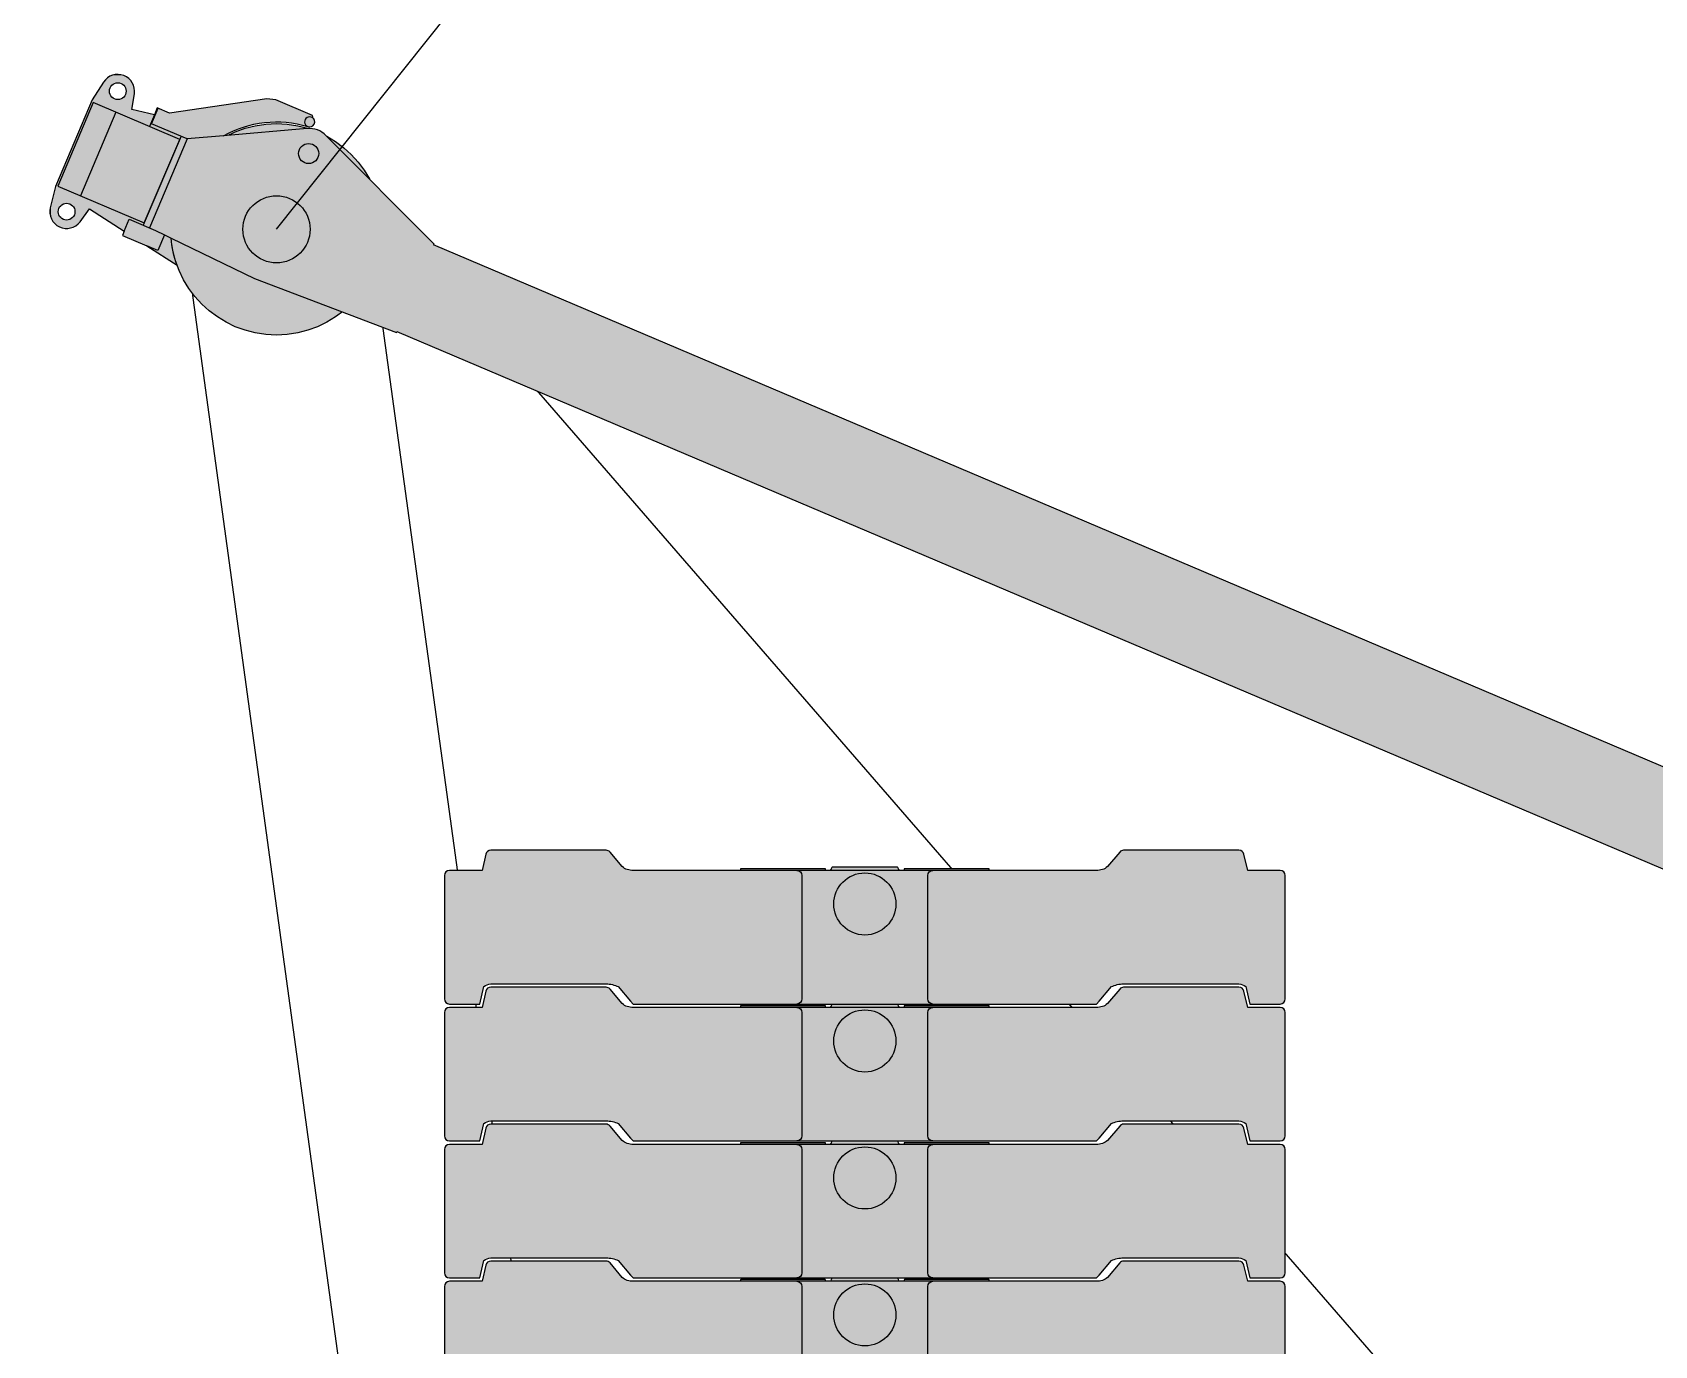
# Model space of a CAD drawing. Header units: millimetres. Extents: x -7937 to 19259, y -19600 to 24975.
# Drawn here: x -7937 to -3105, y 3282 to 7193 of the extents above; entities that cross this region are included whole.
import ezdxf
from ezdxf.enums import TextEntityAlignment as Align

# ---------------------------------------------------------------- set-up
doc = ezdxf.new("R2010")
doc.units = ezdxf.units.MM
doc.set_wipeout_variables(frame=1)
doc.layers.add('Техника. Кран LR 1400-2', color=250, linetype='Continuous')
doc.layers.add('Техника. Кран LR 1400-2 Штриховка', color=7, linetype='Continuous', true_color=0xffd147)
doc.styles.get("Standard").update_dxf_attribs({"font": ''})
doc.styles.get('Standard').set_extended_font_data('Mipgost')

# ---------------------------------------------------------------- blocks, each defined once
blk = doc.blocks.new('LR 1400-2-20241214.174253')
at = {"color": 0, "linetype": 'ByBlock', "lineweight": -2, "transparency": 16777216}
blk.add_wipeout([(-8690.985714285618, 61.116047192950646), (-8708.715372853807, 119.90940742228759), (-8737.515168272266, 174.1456663627414), (-8776.290577703778, 221.7636002051504), (-8823.567959737742, 260.95351150915303), (-8877.55055944698, 290.22600591317223), (-8936.186793223493, 308.4685958747814), (-8997.24821825981, 314.98798024260395), (-9058.414223481988, 309.536392844293), (-9117.36022329474, 292.3210187247396), (-9171.846002376384, 263.9961201747428), (-9219.800854020774, 225.63817179679245), (-9259.40227638311, 178.7049495882011), (-9289.145235815333, 124.98012884197306), (-9307.899364970315, 66.50549639644578), (-9314.951921887425, 5.503353475625772), (-9310.034877419432, -55.70794183578528), (-9293.335101555636, -114.80208271371066), (-9265.487261514809, -169.53322380415102), (-9227.54970151256, -217.82133353187874), (-9180.964220881402, -257.8312447335438), (-9127.501279157337, -288.04239933264034), (-9069.192710588202, -307.3066364423621), (-9008.254505217574, -314.89182768638784), (-8947.002591213284, -310.5097013974846), (-8887.764819093945, -294.3267982482157), (-8832.792492852124, -266.95814195010826), (-8784.174810192611, -229.4438655633785), (-8743.759463544822, -183.2096817234942), (-8713.082419370929, -130.01269909520852), (-8693.309544474454, -71.87464427455234), (-8685.192297774365, -11.005027009360674), (-8684.999999999904, -9.094947017729282e-13)], dxfattribs=at)
at = {"layer": 'Техника. Кран LR 1400-2 Штриховка', "true_color": 0xadadad, "transparency": 16777216}
h = blk.add_hatch(color=253, dxfattribs=at)
h.dxf.hatch_style = 1
edge = h.paths.add_edge_path()
edge.add_arc((-9000, 0), 315.0000000000961, 0, 360)
at = {"color": 0, "linetype": 'ByBlock', "lineweight": -2, "transparency": 16777216}
blk.add_circle((-9000, 0), 315.0000000000961, dxfattribs=at)
blk.add_wipeout([(6.60967891686505, -124.82512625516392), (44.39105382181879, -116.85219014032191), (77.9364568068786, -97.72875063353058), (104.04485133759954, -69.27964282628545), (120.2248699742795, -34.2195943819861), (124.93255061853415, 4.105824636619218), (117.71866755256542, 42.03944944509931), (99.27159835406019, 75.96150182972906), (71.35163615421789, 102.63500386375745), (36.62301542599471, 119.5146632890901), (6.609647994162515, 124.82512789254542), (-279.97223250265324, 140), (-8551, 140), (-8551, 143), (-8973.633902511327, 314.8446520787538), (-8973.633902511327, 314.8446520787538), (-8988.305366481673, 319.0161977137532), (-9003.53209558472, 319.9108310690881), (-9018.591119601457, 317.4860746521508), (-9032.767431006767, 311.85705671313826), (-9032.767431006767, 311.8570567131392), (-9253.96672736737, 194.68153839110164), (-9253.96672736737, 194.68153839110164), (-9211.736810735722, 239.93233000053806), (-9161.585373382117, 276.20674703739496), (-9105.388686366141, 302.1476870439774), (-9045.249186288955, 316.784644735465), (-9034.180974371731, 318.1692332564271), (-9034.180974371731, 318.1692332564271), (-9023.913612725493, 322.1519665152655), (-9019.130559143605, 332.0718091459976), (-9022.408164302622, 342.5855232284375), (-9031.980974371778, 348.0299870923618), (-9031.980974371778, 353.2787876125658), (-9034.180974371731, 353.2787876125658), (-9034.180974371731, 354), (-9152.863648276543, 354), (-9178.951363123953, 346.6547902824823), (-9428.550000000047, 194), (-9468.050000000047, 194), (-9468.050000000047, 171.70826660911553), (-9535.995345709147, 159.78868959023475), (-9547.471494381316, 206.0409361104821), (-9547.471494381316, 206.0409361104821), (-9558.886352614285, 227.5048828938834), (-9579.07487708924, 241.04827536119137), (-9603.264500620302, 243.4694555331298), (-9625.73679620472, 234.19605641705402), (-9641.17931316633, 215.42030956400504), (-9645.279339900473, 202.45852581539566), (-9656, 140), (-9656, -140.0000000000009), (-9645.322560728528, -204.20274363766657), (-9645.322560728528, -204.20274363766657), (-9635.624027088552, -226.49485985023966), (-9616.558373444856, -241.57799119419724), (-9592.632720318801, -245.8864854198364), (-9569.50309210939, -238.40181449221382), (-9552.637332925313, -220.89335461861901), (-9547.471494381316, -208.04093611054213), (-9536.00435964414, -161.82501839380802), (-9415.550000000047, -182.45857598312523), (-9415.550000000047, -195.9999999999991), (-9336.49802112719, -195.9999999999991), (-9231.096107242862, -214.05510789801974), (-9231.096107242862, -214.05510789801974), (-9244.665744712358, -198.40280583780986), (-9257.17724846297, -181.89244864191642), (-9268.576508574217, -164.59544052623914), (-9278.814225371927, -146.58658782520797), (-9278.814225371927, -146.58658782520797), (-9002.919102980755, -160.4871472021332), (-8551, -143.0000000000009), (-8551, -140.0000000000009), (-1150.030000000028, -140.0000000000009), (-1150.030000000028, -150), (-1123.6576747400677, -261.5078533574715), (-1123.6576747400677, -261.5078533574715), (-1112.478963090025, -283.0957297200421), (-1092.4402245655156, -296.859775576796), (-1068.2786169537317, -299.54617048719865), (-1045.7059442940936, -290.51985069443253), (-1030.0583864033351, -271.91463819750425), (-1024.9999999999995, -249.9999999999991), (-1024.9999999999995, -215.0000000000009), (-296.1199999998789, -215.0000000000009), (-296.1199999998789, -150.00207924330607), (-199.99302473314947, -135.76505137630738)], dxfattribs=at)
at = {"layer": 'Техника. Кран LR 1400-2 Штриховка', "transparency": 16777216}
h = blk.add_hatch(color=256, dxfattribs=at)
h.dxf.hatch_style = 1
edge = h.paths.add_edge_path()
edge.add_arc((3.552713678800501e-15, -9.248591603263249e-12), 124.9999999999975, 273.0310672564095, 446.9689469373705)
edge.add_line((6.609647994162515, 124.8251278925454), (-279.9722325026523, 140))
edge.add_line((-279.9722325026523, 140), (-8551, 140))
edge.add_line((-8551, 140), (-8551, 143))
edge.add_line((-8551, 143), (-8973.633902511327, 314.8446520787547))
edge.add_arc((-8999.999999999965, 249.999999999536), 70.0000000003952, 67.87314238910727, 117.9114331694053)
edge.add_line((-9032.767431006767, 311.8570567131392), (-9253.96672736737, 194.6815383911016))
edge.add_arc((-9000.000000000215, 2.432898327242583e-10), 319.9999999997094, 96.13177797509599, 142.5275555283893, ccw=False)
edge.add_arc((-9034.095355284864, 333.1743449925798), 15.00535600518911, 269.6730741382695, 441.8995843632648)
edge.add_line((-9031.980974371778, 348.0299870923627), (-9031.980974371778, 353.2787876125658))
edge.add_line((-9031.980974371778, 353.2787876125658), (-9034.180974371731, 353.2787876125658))
edge.add_line((-9034.180974371731, 353.2787876125658), (-9034.180974371731, 354))
edge.add_line((-9034.180974371731, 354), (-9152.863648276543, 354))
edge.add_line((-9152.863648276543, 354), (-9178.951363123953, 346.6547902824823))
edge.add_line((-9178.951363123953, 346.6547902824823), (-9428.550000000047, 194))
edge.add_line((-9428.550000000047, 194), (-9468.050000000047, 194))
edge.add_line((-9468.050000000047, 194), (-9468.050000000047, 171.7082666091155))
edge.add_line((-9468.050000000047, 171.7082666091155), (-9535.995345709147, 159.7886895902338))
edge.add_line((-9535.995345709147, 159.7886895902338), (-9547.471494381316, 206.040936110483))
edge.add_arc((-9595.999999999987, 194.0000000001169), 49.99999999995327, 13.93486703575888, 170.2604053653443)
edge.add_line((-9645.279339900473, 202.4585258153966), (-9656, 140))
edge.add_line((-9656, 140), (-9656, -140))
edge.add_line((-9656, -140), (-9645.322560728528, -204.2027436376666))
edge.add_arc((-9596.000000000016, -195.9999999999057), 50.00000000004505, 189.4423345153103, 346.0651329639496)
edge.add_line((-9547.471494381316, -208.0409361105412), (-9536.00435964414, -161.8250183938071))
edge.add_line((-9536.00435964414, -161.8250183938071), (-9415.550000000047, -182.4585759831243))
edge.add_line((-9415.550000000047, -182.4585759831243), (-9415.550000000047, -196))
edge.add_line((-9415.550000000047, -196), (-9336.49802112719, -196))
edge.add_line((-9336.49802112719, -196), (-9231.096107242862, -214.0551078980207))
edge.add_arc((-8999.999999988535, 7.720444727965514e-09), 315.0000000137172, 207.7331507185378, 222.8077094285767, ccw=False)
edge.add_line((-9278.814225371927, -146.586587825208), (-9002.919102980755, -160.4871472021332))
edge.add_line((-9002.919102980755, -160.4871472021332), (-8551, -143))
edge.add_line((-8551, -143), (-8551, -140))
edge.add_line((-8551, -140), (-1150.030000000028, -140))
edge.add_line((-1150.030000000028, -140), (-1150.030000000028, -150))
edge.add_line((-1150.030000000028, -150), (-1123.657674740069, -261.5078533574706))
edge.add_arc((-1075.00000000004, -249.9999999999775), 50.00000000003982, 193.3063191199095, 359.9999999999742)
edge.add_line((-1025, -250), (-1025, -215))
edge.add_line((-1025, -215), (-296.1199999998789, -215))
edge.add_line((-296.1199999998789, -215), (-296.1199999998789, -150.0020792433061))
edge.add_line((-296.1199999998789, -150.0020792433061), (-199.9930247331504, -135.7650513763074))
edge.add_line((-199.9930247331504, -135.7650513763074), (6.60967891686596, -124.8251262551639))
edge = h.paths.add_edge_path(flags=16)
edge.add_arc((-9596, 194), 25, 0, 360)
edge = h.paths.add_edge_path(flags=16)
edge.add_arc((-9596, -196), 25, 0, 360)
at = {"color": 0, "linetype": 'ByBlock', "lineweight": -2, "transparency": 16777216}
for points in [[(-279.9722325026523, 140), (-8551, 140), (-8551, 143), (-8973.633902511327, 314.8446520787547, 0.2218699556765835), (-9032.767431006767, 311.8570567131392), (-9253.96672736737, 194.6815383911016, -0.205251320151503), (-9034.180974371731, 318.1692332564271, 0.9343645712896755), (-9031.980974371778, 348.0299870923627), (-9031.980974371778, 353.2787876125658), (-9034.180974371731, 353.2787876125658), (-9034.180974371731, 354), (-9152.863648276543, 354), (-9178.951363123953, 346.6547902824823), (-9428.550000000047, 194), (-9468.050000000047, 194), (-9468.050000000047, 171.7082666091155), (-9535.995345709147, 159.7886895902338), (-9547.471494381316, 206.040936110483, 0.8121386185642144), (-9645.279339900473, 202.4585258153966), (-9656, 140), (-9656, -140), (-9645.322560728528, -204.2027436376666, 0.8142934203862372), (-9547.471494381316, -208.0409361105412), (-9536.00435964414, -161.8250183938071), (-9415.550000000047, -182.4585759831243), (-9415.550000000047, -196), (-9336.49802112719, -196), (-9231.096107242862, -214.0551078980207, -0.06587019111067613), (-9278.814225371927, -146.586587825208), (-9002.919102980755, -160.4871472021332), (-8551, -143), (-8551, -140), (-1150.030000000028, -140)], [(-9031.980974371778, 348.0299870923627, 1.069528830501373), (-9034.180974371731, 318.1692332564271)]]:
    blk.add_lwpolyline(points, format="xyb", dxfattribs=at)
for points in [[(-9253.96672736737, 194.6815383911016), (-9350, 143.8099999999977), (-9465.550000000047, 144), (-9465.550000000047, 194)], [(-9468.050000000047, 171.7082666091155), (-9468.050000000047, 134)], [(-9650.134407884208, 134), (-9650.134407884208, -136), (-9370, -136), (-9370, 134), (-9650.134407884208, 134)], [(-9576.39247240033, 134), (-9576.39247240033, -136)], [(-9370, 143.8428861964494), (-9370, -144)], [(-9350, 143.8099999999977), (-9350, -144)], [(-9415.550000000047, -182.4585759831243), (-9415.550000000047, -144), (-9330.152228776366, -144), (-9300.550000000047, -145.4914636229514), (-9300.550000000047, -196), (-9336.49802112719, -196)], [(-9300.550000000047, -145.4914636229514), (-9278.814225371927, -146.586587825208)]]:
    blk.add_lwpolyline(points, dxfattribs=at)
for centre, radius in [((-9000, 245), 30), ((-9596, 194), 25), ((-9000, 0), 100), ((-9596, -196), 25)]:
    blk.add_circle(centre, radius, dxfattribs=at)
blk = doc.blocks.new('LR 1400-2-20241213.210448')
at = {"color": 0, "linetype": 'ByBlock', "lineweight": -2, "transparency": 16777216}
for points in [[(4139.999999999767, 923.7473806318012, 2.220446049250313e-16), (4139.999999999767, 480, 1.110223024625157e-16), (4239.999999999767, 480, -0.9999999999999999)], [(3899.999999999767, 130, 5.551115123125783e-17), (-3900.000000000233, 130), (-4470.085733760381, 149.9602796419058), (-4610.000000000233, 154.8590652942657, -0.9999999999999999), (-4610.000000000233, 915.1409347057343), (-4594.224605803378, 915.1409347057343), (-4575.020317588467, 925.1409347057343), (-4190.414546588436, 1011.999383807008, -0.1078759155799475), (-4152.361242025159, 1012.605316639005), (-3857.468360175379, 976.5891048967605, -0.3307249681139331), (-3849.105754978722, 968.0882212349097), (-3846.646161965327, 950.4297046170104), (-1750.000000000233, 1242.464214804757)]]:
    blk.add_lwpolyline(points, format="xyb", dxfattribs=at)
blk = doc.blocks.new('LR 1400-2-20241213.21350401')
at = {"color": 0, "linetype": 'ByBlock', "lineweight": -2, "transparency": 16777216}
blk.add_blockref('LR 1400-2-20241213.210448', (0, 0), dxfattribs=at)
blk = doc.blocks.new('LR 1400-2-20241005.122923')
at = {"color": 0, "linetype": 'ByBlock', "lineweight": -2, "transparency": 16777216}
blk.add_wipeout([(1252.50140201558, 85.00083440006802), (1251.357893881596, 90.74078383178085), (1248.1054105410365, 95.60658103783953), (1243.23882460077, 98.8578841023218), (1237.4985979843918, 99.99999999999955), (1140.3221765975034, 99.99999999999955), (1129.1190805653898, 148.31076757703067), (1129.1190805653898, 148.31076757703067), (1127.2027394064253, 152.9637606782935), (1123.8545534128457, 156.72040263492727), (1119.4518308560466, 159.1573561276714), (1114.490716108092, 160), (1114.490716108092, 160.00000000000045), (770.6250966038937, 160.00000000000045), (770.6250966038937, 160.00000000000045), (767.3661492299103, 159.64188406372978), (764.2628585225299, 158.58425851766424), (761.463487063064, 156.87765239962346), (759.1017774099021, 154.60360039398165), (722.8666633053947, 111.12146339402534), (722.8666633053947, 111.12146339402534), (715.5897660005187, 106.0480689760916), (707.4914741515747, 102.42726320458769), (698.8583629347403, 100.38717594581658), (689.9959332400905, 99.99999999999955), (689.9959332400905, 99.99999999999955), (371.6294718225984, 99.99999999999955), (371.6294718225984, 99.99999999999955), (371.24666049215205, 100.07631188048845), (370.9221922314959, 100.2933104188437), (370.70546439200433, 100.61795955469825), (370.6294718225982, 101.00083440006802), (370.6294718225982, 101.00083440006802), (370.6294718225982, 104.00083440006756), (370.6294718225982, 104.00083440006756), (370.55322345703354, 104.38332641943225), (370.33640579387605, 104.70752398122431), (370.01202735688616, 104.92407094551709), (369.6294718225983, 105), (369.6294718225983, 105), (118.37637914948591, 105), (118.37637914948591, 105), (118.02250375651477, 104.90490748796128), (117.73195585296205, 104.68163121215548), (117.54896872349309, 104.3641629617041), (117.50140049989587, 104.00083440006756), (117.50140049989587, 104.00083440006756), (117.50140049989587, 101.00083440006802), (117.50140049989587, 101.00083440006802), (117.42528003241044, 100.61815096770124), (117.208507281086, 100.29372761887771), (116.88408393226287, 100.07695486755301), (116.50140049989587, 100.00083440006756), (105.00040143990209, 100.00083440006756), (105.00040143990209, 100.00083440006756), (103.0881502722642, 100.3810361895953), (101.46677377249813, 101.4638086379423), (100.38290133680808, 103.08445001469545), (100.00140201591437, 104.99644274403545), (100.00140201591441, 104.99644274403545), (100.00140201591441, 104.99644274403545), (99.62157442170185, 106.91052271224498), (98.5381727410165, 108.53354825866018), (96.91613508343684, 109.61842841951693), (95.00240201558351, 110), (-95.0024020155832, 110), (-95.0024020155832, 110), (-96.9161350834365, 109.61842841951693), (-98.53817274101618, 108.53354825866018), (-99.62157442170151, 106.91052271224498), (-100.00140201591404, 104.99644274403545), (-100.00140201591404, 104.99644274403545), (-100.38290133680778, 103.08445001469545), (-101.46677377249779, 101.4638086379423), (-103.08815027226389, 100.3810361895953), (-105.00040143990175, 100.00083440006756), (-105.00040143990175, 100.00083440006756), (-116.50140049989555, 100.00083440006756), (-116.50140049989555, 100.00083440006756), (-116.88408393226253, 100.07695486755301), (-117.20850728108567, 100.29372761887771), (-117.42528003241011, 100.61815096770124), (-117.50140049989552, 101.00083440006802), (-117.50140049989552, 104.00083440006756), (-117.50140049989552, 104.00083440006756), (-117.54896872349273, 104.3641629617041), (-117.73195585296173, 104.68163121215548), (-118.0225037565144, 104.90490748796128), (-118.37637914948557, 105), (-118.37637914948557, 105), (-369.62947182259796, 105), (-369.62947182259796, 105), (-370.0120273568856, 104.92407094551709), (-370.33640579387577, 104.70752398122431), (-370.5532234570332, 104.38332641943225), (-370.62947182259796, 104.00083440006756), (-370.62947182259796, 104.00083440006756), (-370.62947182259796, 101.00083440006802), (-370.62947182259796, 101.00083440006802), (-370.7054643920041, 100.61795955469825), (-370.92219223149556, 100.2933104188437), (-371.2466604921517, 100.07631188048845), (-371.62947182259813, 99.99999999999955), (-371.62947182259813, 99.99999999999955), (-689.9959332400903, 99.99999999999955), (-689.9959332400903, 99.99999999999955), (-698.8583629347401, 100.38717594581658), (-707.4914741515742, 102.42726320458769), (-715.5897660005186, 106.0480689760916), (-722.8666633053945, 111.12146339402534), (-722.8666633053945, 111.12146339402534), (-759.1017774099017, 154.60360039398165), (-759.1017774099017, 154.60360039398165), (-761.4634870630637, 156.87765239962346), (-764.2628585225295, 158.58425851766424), (-767.3661492299101, 159.64188406372978), (-770.6250966038933, 160.00000000000045), (-1114.490716108092, 160.00000000000045), (-1114.490716108092, 160.00000000000045), (-1119.4518308560462, 159.1573561276714), (-1123.8545534128452, 156.72040263492772), (-1127.202739406425, 152.9637606782935), (-1129.1190805653896, 148.31076757703067), (-1129.1190805653896, 148.31076757703067), (-1140.3221765975031, 99.99999999999955), (-1237.4985979843914, 99.99999999999955), (-1237.4985979843914, 99.99999999999955), (-1243.238765874528, 98.8581218662921), (-1248.105205122743, 95.60678642948596), (-1251.3572660684163, 90.74083198201879), (-1252.5, 85.00083440006802), (-1252.5, 85.00083440006802), (-1252.5, -283), (-1252.5, -283), (-1251.3581929876684, -288.7402514854757), (-1248.1066017177973, -293.6066017177968), (-1243.240251485476, -296.8581929876682), (-1237.5, -298), (-1147.2390520061892, -298), (-1134.6169187841006, -246.25809711497277), (-1134.6169187841006, -246.25809711497277), (-1129.9843716869752, -243.11615933263238), (-1124.9535983351607, -240.66186001962024), (-1119.6259825657432, -238.94466001710498), (-1114.1088904020871, -237.99916559993244), (-1114.1088904020871, -237.9991655999329), (-770.6250966038933, -237.9991655999329), (-770.6250966038933, -237.9991655999329), (-761.2730830128421, -238.61907353799052), (-752.0375383265209, -240.2156819451584), (-743.0201817938197, -242.77140595628043), (-734.3203295638814, -246.25809711497277), (-698.0852154221939, -289.7402340851195), (-689.995933240818, -298), (689.9959332408183, -298), (698.0852154221941, -289.7402340851195), (734.3203295638817, -246.25809711497277), (734.3203295638817, -246.25809711497277), (743.02018179382, -242.77140595628043), (752.0375383265211, -240.2156819451584), (761.2730830128424, -238.61907353799052), (770.6250966038937, -237.9991655999329), (1114.1088904020874, -237.9991655999329), (1114.1088904020874, -237.9991655999329), (1119.6259825657437, -238.94466001710498), (1124.953598335161, -240.66186001962024), (1129.9843716869755, -243.11615933263238), (1134.6169187841008, -246.25809711497277), (1147.2390520061895, -298), (1237.5000000000002, -298), (1237.5000000000002, -298), (1243.2402514854762, -296.8581929876682), (1248.1066017177977, -293.6066017177968), (1251.3581929876686, -288.7402514854757), (1252.5000000000002, -283), (1252.5000000000002, 85.00083440006802)], dxfattribs=at)
at = {"layer": 'Техника. Кран LR 1400-2 Штриховка', "true_color": 0xadadad, "transparency": 16777216}
h = blk.add_hatch(color=253, dxfattribs=at)
h.dxf.hatch_style = 1
edge = h.paths.add_edge_path(flags=16)
edge.add_line((202.5014020155795, 100.000834400068), (-202.5014020155795, 100.000834400068))
edge.add_arc((-202.5014020155941, 85.00083440005346), 15.00000000001455, 5.559286364587024e-11, 89.99999999994441, ccw=False)
edge.add_line((-187.5014020155795, 85.00083440006802), (-187.5014020155795, -282.9991655999329))
edge.add_arc((-202.5028265212473, -282.9985755503621), 15.00142451727197, 270.00544069416105, 359.99774639067925, ccw=False)
edge.add_line((-202.5014020155795, -298), (202.5014020155795, -298))
edge.add_arc((202.5028265212473, -282.9985755503621), 15.00142451727198, 180.0022536093207, 269.99455930583895, ccw=False)
edge.add_line((187.5014020155795, -282.9991655999329), (187.5014020155795, 85.00083440006802))
edge.add_arc((202.5014020155941, 85.00083440005346), 15.00000000001455, 90.00000000005548, 179.9999999999444, ccw=False)
edge = h.paths.add_edge_path()
edge.add_arc((1237.49693930494, 84.99553644570766), 15.0044636459723, 0.02023067524245825, 89.9936661959675)
edge.add_line((1237.498597984391, 100), (1140.322176597503, 100))
edge.add_line((1140.322176597503, 100), (1129.11908056539, 148.3107675770307))
edge.add_arc((1114.496729006737, 145.0096537177476), 14.9903474881934, 12.72171805415551, 90.02298237078926)
edge.add_line((1114.490716108092, 160), (770.6250966038933, 160))
edge.add_arc((770.624205866571, 145.0004171973352), 14.99958282911267, 89.99659753942235, 140.1910264395031)
edge.add_line((759.1017774099018, 154.6036003939817), (722.8666633053945, 111.1214633940253))
edge.add_arc((692.3780809212332, 147.0965887820317), 47.15679487071374, 267.10444436152295, 310.2809642414413, ccw=False)
edge.add_line((689.9959332400904, 100), (371.6294718225981, 100))
edge.add_arc((371.6298890226199, 101.0004172000217), 1.000417287013362, 179.9761061680281, 269.9761061694345, ccw=False)
edge.add_line((370.6294718225981, 101.000834400068), (370.6294718225981, 104.000834400068))
edge.add_arc((369.6298890226444, 104.0004172000463), 0.9995828870179626, 0.0239137758982557, 90.02391377730581)
edge.add_line((369.6294718225981, 105), (118.3763791494857, 105))
edge.add_arc((118.4384726231046, 104.0629278765982), 0.9391271287332988, 93.79106420151828, 183.7910643795255)
edge.add_line((117.5014004998957, 104.000834400068), (117.5014004998957, 101.000834400068))
edge.add_arc((116.501400499908, 101.0008344000557), 0.9999999999877218, -90.0000000007035, 7.0349415182136e-10, ccw=False)
edge.add_line((116.5014004998957, 100.000834400068), (105.0004014399019, 100.000834400068))
edge.add_arc((105.0004014398989, 104.999834975006), 4.999000574938023, 180.0388798780378, 270.00000000003405, ccw=False)
edge.add_arc((95.00012368651745, 104.9987216703311), 5.001278848614487, 359.9738921049925, 449.9738989469924)
edge.add_line((95.00240201558336, 110), (-95.00240201558336, 110))
edge.add_arc((-95.00012368651745, 104.9987216703311), 5.001278848614493, 90.02610105300755, 180.0261078950075)
edge.add_arc((-105.0004014398989, 104.999834975006), 4.999000574938014, 269.99999999996595, 359.96112012196215, ccw=False)
edge.add_line((-105.0004014399019, 100.000834400068), (-116.5014004998957, 100.000834400068))
edge.add_arc((-116.501400499908, 101.0008344000557), 0.9999999999877218, 179.9999999992965, 270.0000000007035, ccw=False)
edge.add_line((-117.5014004998957, 101.000834400068), (-117.5014004998957, 104.000834400068))
edge.add_arc((-118.4384726231046, 104.0629278765982), 0.9391271287332992, 356.2089356204745, 446.2089357984817)
edge.add_line((-118.3763791494857, 105), (-369.6294718225981, 105))
edge.add_arc((-369.6298890226444, 104.0004172000463), 0.9995828870179728, 89.97608622269418, 179.9760862241017)
edge.add_line((-370.6294718225981, 104.000834400068), (-370.6294718225981, 101.000834400068))
edge.add_arc((-371.6298890226199, 101.0004172000217), 1.000417287013372, -89.9761061694345, 0.023893831971975033, ccw=False)
edge.add_line((-371.6294718225981, 100), (-689.9959332400904, 100))
edge.add_arc((-692.3780809212332, 147.0965887820317), 47.15679487071372, 229.7190357585587, 272.89555563847705, ccw=False)
edge.add_line((-722.8666633053945, 111.1214633940253), (-759.1017774099018, 154.6036003939817))
edge.add_arc((-770.624205866571, 145.0004171973352), 14.99958282911266, 39.80897356049689, 90.00340246057765)
edge.add_line((-770.6250966038933, 160), (-1114.490716108092, 160))
edge.add_arc((-1114.496729006737, 145.0096537177476), 14.99034748819348, 89.97701762921075, 167.2782819458445)
edge.add_line((-1129.11908056539, 148.3107675770307), (-1140.322176597503, 100))
edge.add_line((-1140.322176597503, 100), (-1237.498597984391, 100))
edge.add_arc((-1237.497931062322, 84.99793079615417), 15.00206921866996, 90.00254710328974, 179.9889105797171)
edge.add_line((-1252.5, 85.00083440006802), (-1252.5, -283))
edge.add_arc((-1237.499999999997, -282.9999999999968), 15.00000000000318, 180.0000000000122, 269.9999999999878)
edge.add_line((-1237.5, -298), (-1147.239052006189, -298))
edge.add_line((-1147.239052006189, -298), (-1134.616918784101, -246.2580971149728))
edge.add_arc((-1110.223963246629, -277.2375083225774), 39.43019399677008, 95.65433800521248, 128.216629615222, ccw=False)
edge.add_line((-1114.108890402087, -237.9991655999329), (-770.6250966038933, -237.9991655999329))
edge.add_arc((-771.8478147960553, -327.2980691661883), 89.3072741601311, 65.1523830081016, 89.21553108141688, ccw=False)
edge.add_line((-734.3203295638814, -246.2580971149728), (-698.0852154221939, -289.7402340851195))
edge.add_line((-698.0852154221939, -289.7402340851195), (-689.995933240818, -298))
edge.add_line((-689.995933240818, -298), (689.995933240818, -298))
edge.add_line((689.995933240818, -298), (698.0852154221939, -289.7402340851195))
edge.add_line((698.0852154221939, -289.7402340851195), (734.3203295638814, -246.2580971149728))
edge.add_arc((771.8478147960553, -327.2980691661883), 89.30727416013112, 90.78446891858312, 114.8476169918984, ccw=False)
edge.add_line((770.6250966038933, -237.9991655999329), (1114.108890402087, -237.9991655999329))
edge.add_arc((1110.223963246629, -277.2375083225774), 39.43019399677006, 51.78337038477798, 84.34566199478752, ccw=False)
edge.add_line((1134.616918784101, -246.2580971149728), (1147.239052006189, -298))
edge.add_line((1147.239052006189, -298), (1237.5, -298))
edge.add_arc((1237.499999999997, -282.9999999999968), 15.00000000000318, 270.0000000000122, 359.9999999999878)
edge.add_line((1252.5, -283), (1252.5, 85.00083440006802))
edge.add_line((1252.5, 85.00083440006802), (1252.50140201558, 85.00083440006802))
at = {"layer": 'Техника. Кран LR 1400-2 Штриховка', "true_color": 0x848484, "transparency": 16777216}
h = blk.add_hatch(color=252, dxfattribs=at)
h.dxf.hatch_style = 1
edge = h.paths.add_edge_path()
edge.add_line((202.5014020155795, 100.000834400068), (-202.5014020155795, 100.000834400068))
edge.add_arc((-202.5014020155941, 85.00083440005346), 15.00000000001455, 5.559286364587024e-11, 89.99999999994441, ccw=False)
edge.add_line((-187.5014020155795, 85.00083440006802), (-187.5014020155795, -282.9991655999329))
edge.add_arc((-202.5028265212473, -282.9985755503621), 15.00142451727197, 270.00544069416105, 359.99774639067925, ccw=False)
edge.add_line((-202.5014020155795, -298), (202.5014020155795, -298))
edge.add_arc((202.5028265212473, -282.9985755503621), 15.00142451727198, 180.0022536093207, 269.99455930583895, ccw=False)
edge.add_line((187.5014020155795, -282.9991655999329), (187.5014020155795, 85.00083440006802))
edge.add_arc((202.5014020155941, 85.00083440005346), 15.00000000001455, 90.00000000005548, 179.9999999999444, ccw=False)
edge = h.paths.add_edge_path(flags=16)
edge.add_arc((0, 0), 92.50083441069182, 0, 360)
at = {"layer": 'Техника. Кран LR 1400-2 Штриховка', "true_color": 0xadadad, "transparency": 16777216}
h = blk.add_hatch(color=253, dxfattribs=at)
h.dxf.hatch_style = 1
edge = h.paths.add_edge_path()
edge.add_arc((0, 0), 92.50083441069182, 0, 360)
at = {"color": 0, "linetype": 'ByBlock', "lineweight": -2, "transparency": 16777216}
for points in [[(1252.50140201558, 85.00083440006802, 0.414077772574865), (1237.498597984391, 100), (1140.322176597503, 100), (1129.11908056539, 148.3107675770307, 0.3506911321357522), (1114.490716108092, 160), (770.6250966038933, 160, 0.2225848818527533), (759.1017774099018, 154.6036003939817), (722.8666633053945, 111.1214633940253, -0.1906540247934385), (689.9959332400904, 100), (371.6294718225981, 100, -0.4142135623802874), (370.6294718225981, 101.000834400068), (370.6294718225981, 104.000834400068, 0.4142135623802874), (369.6294718225981, 105), (118.3763791494857, 105, 0.4142135632830564), (117.5014004998957, 104.000834400068), (117.5014004998957, 101.000834400068, -0.4142135623802874), (116.5014004998957, 100.000834400068), (105.0004014399019, 100.000834400068, -0.4140148243041887), (100.0014020159142, 104.9964427440354, 0.4142135973490642), (95.00240201558336, 110), (-95.00240201558336, 110, 0.4142135973490642), (-100.0014020159142, 104.9964427440354, -0.4140148243041887), (-105.0004014399019, 100.000834400068), (-116.5014004998957, 100.000834400068, -0.4142135623802874), (-117.5014004998957, 101.000834400068), (-117.5014004998957, 104.000834400068, 0.4142135632830564), (-118.3763791494857, 105), (-369.6294718225981, 105, 0.4142135623802874), (-370.6294718225981, 104.000834400068), (-370.6294718225981, 101.000834400068, -0.4142135623802874), (-371.6294718225981, 100), (-689.9959332400904, 100, -0.1906540247934385), (-722.8666633053945, 111.1214633940253), (-759.1017774099018, 154.6036003939817, 0.2225848818527533), (-770.6250966038933, 160), (-1114.490716108092, 160, 0.3506911321357522), (-1129.11908056539, 148.3107675770307), (-1140.322176597503, 100), (-1237.498597984391, 100, 0.4141438548503631), (-1252.5, 85.00083440006802), (-1252.5, -283, 0.4142135623729707), (-1237.5, -298), (-1147.239052006189, -298), (-1134.616918784101, -246.2580971149728, -0.1430436227715721), (-1114.108890402087, -237.9991655999329), (-770.6250966038933, -237.9991655999329, -0.1053828226021361), (-734.3203295638814, -246.2580971149728), (-698.0852154221939, -289.7402340851195), (-689.995933240818, -298), (689.995933240818, -298), (698.0852154221939, -289.7402340851195), (734.3203295638814, -246.2580971149728, -0.1053828226021361), (770.6250966038933, -237.9991655999329), (1114.108890402087, -237.9991655999329, -0.1430436227715721), (1134.616918784101, -246.2580971149728), (1147.239052006189, -298), (1237.5, -298, 0.4142135623729707), (1252.5, -283), (1252.5, 85.00083440006802)], [(202.5014020155795, 100.000834400068), (-202.5014020155795, 100.000834400068, -0.4142135623725268), (-187.5014020155795, 85.00083440006802), (-187.5014020155795, -282.9991655999329, -0.414174230017476), (-202.5014020155795, -298), (202.5014020155795, -298, -0.414174230017476), (187.5014020155795, -282.9991655999329), (187.5014020155795, 85.00083440006802, -0.4142135623725268)]]:
    blk.add_lwpolyline(points, format="xyb", close=True, dxfattribs=at)
blk.add_lwpolyline([(371.6294718225981, 100.000834400068), (-371.6294718225981, 100.000834400068)], dxfattribs=at)
blk.add_circle((0, 0), 92.50083441069182, dxfattribs=at)
blk = doc.blocks.new('*U258')
at = {"color": 0, "linetype": 'ByBlock', "lineweight": -2, "transparency": 16777216}
blk.add_lwpolyline([(-6974.182241287708, 6748.812335120811), (-3461.850688650461, 2700.298577883898)], dxfattribs=at)
blk.add_lwpolyline([(-6427.548638605354, 2927.353121352344), (-6937.092319678342, 6643.93327775581), (-7481.995042465582, 6569.227035051123), (-6972.451361392595, 2852.646878647656)], close=True, dxfattribs=at)
blk.add_blockref('LR 1400-2-20241213.21350401', (0, 0), dxfattribs=at)
at = {"layer": 'Defpoints', "color": 0, "linetype": 'ByBlock', "lineweight": -2, "transparency": 16777216, "width": 0.8}
blk.add_attdef('МАРКА', text='', height=250, dxfattribs=at).set_placement((-2374.264051186935, 2508.569947770928), align=Align.MIDDLE_CENTER)
at = {"color": 0, "linetype": 'ByBlock', "lineweight": -2, "transparency": 16777216, "rotation": 337}
blk.add_blockref('LR 1400-2-20241214.174253', (1075, 3090), dxfattribs=at)
at = {"color": 0, "linetype": 'ByBlock', "lineweight": -2, "transparency": 16777216}
blk.add_lwpolyline([(-7209.543681071962, 6606.580156403465), (5125.816320939528, 22073.73567894126)], dxfattribs=at)
blk.add_blockref('LR 1400-2-20241005.122923', (-5457, 3373), dxfattribs=at)
blk.add_blockref('LR 1400-2-20241005.122923', (-5457, 3781), dxfattribs=at)
blk.add_blockref('LR 1400-2-20241005.122923', (-5457, 4189), dxfattribs=at)
blk.add_blockref('LR 1400-2-20241005.122923', (-5457, 4597), dxfattribs=at)

msp = doc.modelspace()

# ---------------------------------------------------------------- block references
at = {"layer": 'Техника. Кран LR 1400-2', "transparency": 33554687}
msp.add_blockref('*U258', (0, 0), dxfattribs=at)

doc.saveas('drawing.dxf')
